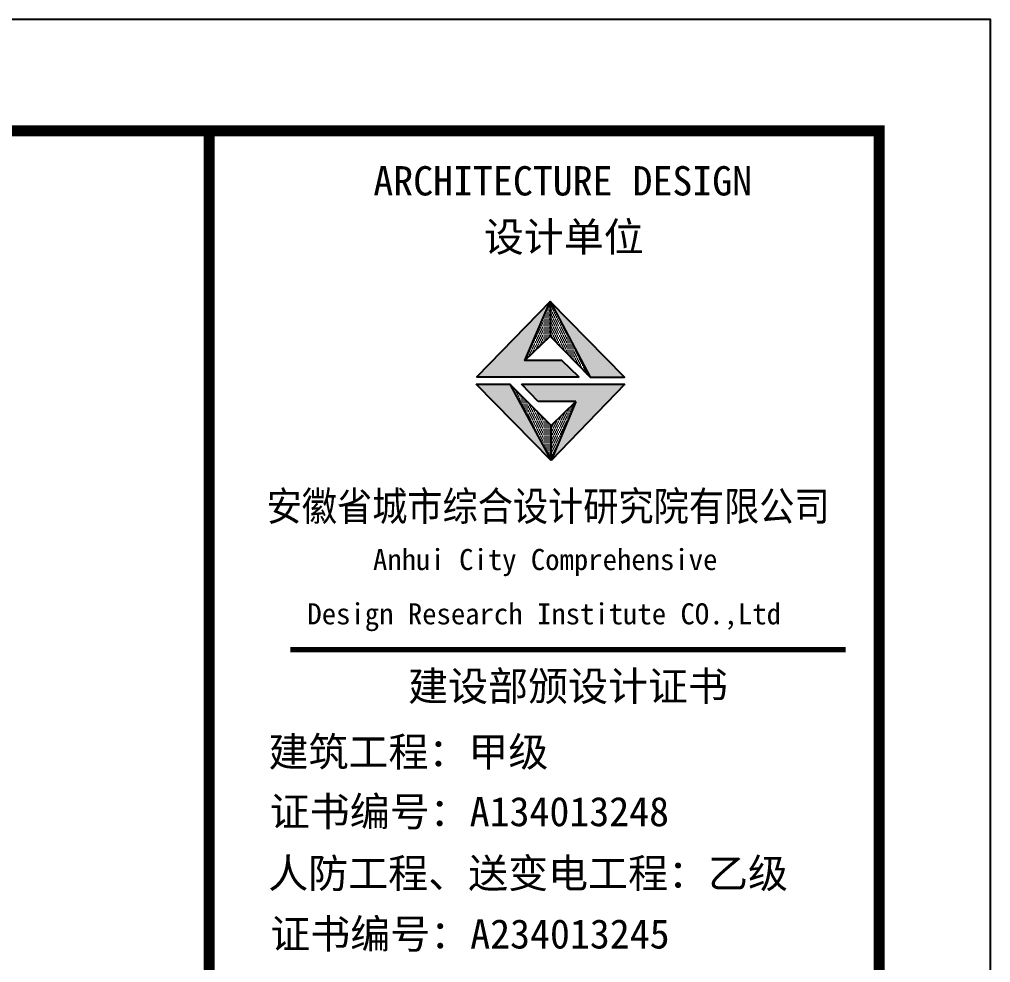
# Model space of a CAD drawing. Extents: x 69728788 to 150676229, y 15322671 to 43663798.
# Drawn here: x 75258361 to 75275784, y 19901576 to 19918503 of the extents above; entities that cross this region are included whole.
import ezdxf

# ---------------------------------------------------------------- set-up
doc = ezdxf.new("R2010")
doc.units = 0
doc.header["$LTSCALE"] = 1000
doc.header["$MEASUREMENT"] = 0
doc.layers.add('PUB_TITLE', color=4, linetype='CONTINUOUS')
doc.layers.add('图框', color=253, linetype='CONTINUOUS')
doc.styles.add('黑体', font='simhei.ttf', dxfattribs={"width": 0.6, "height": 4.3})

msp = doc.modelspace()

# ---------------------------------------------------------------- hatches: boundary and pattern name
at = {"layer": '图框'}
for points in [[(75267427.3, 19912382.6), (75267882.6, 19913438.7), (75266569.8, 19912089.5), (75268397.7, 19912089.5), (75268094.4, 19912382.6)], [(75268599.8, 19912083.9), (75269218.7, 19912083.9), (75267882.6, 19913438.7)], [(75267161.8, 19911953.7), (75266554.9, 19911953.7), (75267900.4, 19910587.1)], [(75267371.1, 19911957.8), (75267669.5, 19911644.5), (75268345.6, 19911644.5), (75267900.4, 19910587.1), (75269219.7, 19911957.8)]]:
    msp.add_hatch(color=1, dxfattribs=at).paths.add_polyline_path(points)
h = msp.add_hatch(dxfattribs=at)
h.set_pattern_fill('DOTS', color=256, scale=600, style=0)
h.set_pattern_definition([(360, (70709156.957, 21635538.387), (18.75, 37.5), [0, -37.5])])
h.paths.add_polyline_path([(75267900.4, 19910587.1), (75267900.4, 19911217), (75267161.8, 19911953.7)])
h.paths.add_polyline_path([(75268345.6, 19911644.5), (75267900.4, 19911217), (75267900.4, 19910587.1)])
h.paths.add_polyline_path([(75267882.6, 19913438.7), (75267882.6, 19912817.6), (75268599.8, 19912083.9)])
h.paths.add_polyline_path([(75267882.6, 19912817.6), (75267882.6, 19913438.7), (75267427.3, 19912382.6)])

# ---------------------------------------------------------------- linework, layer by layer
at = {"layer": 'PUB_TITLE'}
msp.add_lwpolyline([(75107584.3, 19799702.8), (75275784.3, 19799702.8), (75275784.3, 19918502.8), (75107584.3, 19918502.8)], close=True, dxfattribs=at)
at = {"layer": 'PUB_TITLE', "const_width": 200}
msp.add_lwpolyline([(75112584.3, 19801702.8), (75273784.3, 19801702.8), (75273784.3, 19916502.8), (75112584.3, 19916502.8)], close=True, dxfattribs=at)
at = {"layer": '图框'}
for p, q in [((75267427.3, 19912382.6), (75267882.6, 19913438.7)), ((75267882.6, 19913438.7), (75268599.8, 19912083.9)), ((75267900.4, 19910587.1), (75266554.9, 19911953.7)), ((75266554.9, 19911953.7), (75267161.8, 19911953.7)), ((75267900.4, 19910587.1), (75266554.9, 19911953.7)), ((75266554.9, 19911953.7), (75267161.8, 19911953.7)), ((75266554.9, 19911953.7), (75267161.8, 19911953.7)), ((75267900.4, 19911217), (75267161.8, 19911953.7)), ((75267371.1, 19911957.8), (75269219.7, 19911957.8)), ((75267669.5, 19911644.5), (75267371.1, 19911957.8)), ((75269219.7, 19911957.8), (75267900.4, 19910587.1)), ((75268345.6, 19911644.5), (75267669.5, 19911644.5)), ((75267900.4, 19911217), (75268345.6, 19911644.5)), ((75268345.6, 19911644.5), (75267900.4, 19910587.1)), ((75267900.4, 19910587.1), (75267900.4, 19911217)), ((75267900.4, 19910587.1), (75267900.4, 19911217)), ((75267900.4, 19910587.1), (75267900.4, 19911217))]:
    msp.add_line(p, q, dxfattribs=at)
at = {"layer": '图框', "color": 1}
for p, q in [((75267900.4, 19910587.1), (75266554.9, 19911953.7)), ((75267161.8, 19911953.7), (75267900.4, 19910587.1))]:
    msp.add_line(p, q, dxfattribs=at)
at = {"layer": '图框', "color": 4}
for points, const_width in [([(75273784.3, 19801702.8), (75261765.8, 19801702.8), (75261765.8, 19916502.8), (75273784.3, 19916502.8)], 197.2), ([(75263223.2, 19907190.8), (75273183.2, 19907190.8)], 99.6)]:
    msp.add_lwpolyline(points, dxfattribs=dict(at, const_width=const_width))
at = {"layer": '图框'}
for points in [[(75268094.4, 19912382.6), (75267427.3, 19912382.6), (75267882.6, 19912817.6), (75268599.8, 19912083.9), (75269218.7, 19912083.9), (75267882.6, 19913438.7), (75266569.8, 19912089.5), (75268397.7, 19912089.5), (75268094.4, 19912382.6)], [(75267882.6, 19913438.7), (75267882.6, 19912817.6)]]:
    msp.add_lwpolyline(points, dxfattribs=at)

# ---------------------------------------------------------------- texts
at = {"layer": '图框', "color": 4, "style": '黑体'}
for s, height, p in [('ARCHITECTURE DESIGN', 525.888, (75264709.3, 19915343.4)), ('设计单位', 525.89, (75266691.9, 19914336.2)), ('Anhui City Comprehensive ', 378.48, (75264704, 19908619.8)), (' Design Research Institute CO.,Ltd', 378.48, (75263269.2, 19907645.8)), ('建设部颁设计证书', 525.89, (75265334.2, 19906273.5)), (' 建筑工程：甲级', 525.89, (75262471.7, 19905095.1)), ('证书编号：A134013248', 525.888, (75262852.1, 19904023.4)), ('人防工程、送变电工程：乙级', 525.888, (75262824.5, 19902916)), ('证书编号：A234013245', 525.888, (75262861.7, 19901827.7))]:
    msp.add_text(s, height=height, dxfattribs=at).set_placement(p)
at = {"layer": '图框', "color": 4, "style": '黑体', "width": 0.88}
msp.add_text('安徽省城市综合设计研究院有限公司', height=525.888, dxfattribs=at).set_placement((75262795.6, 19909503.7))

doc.saveas('drawing.dxf')
